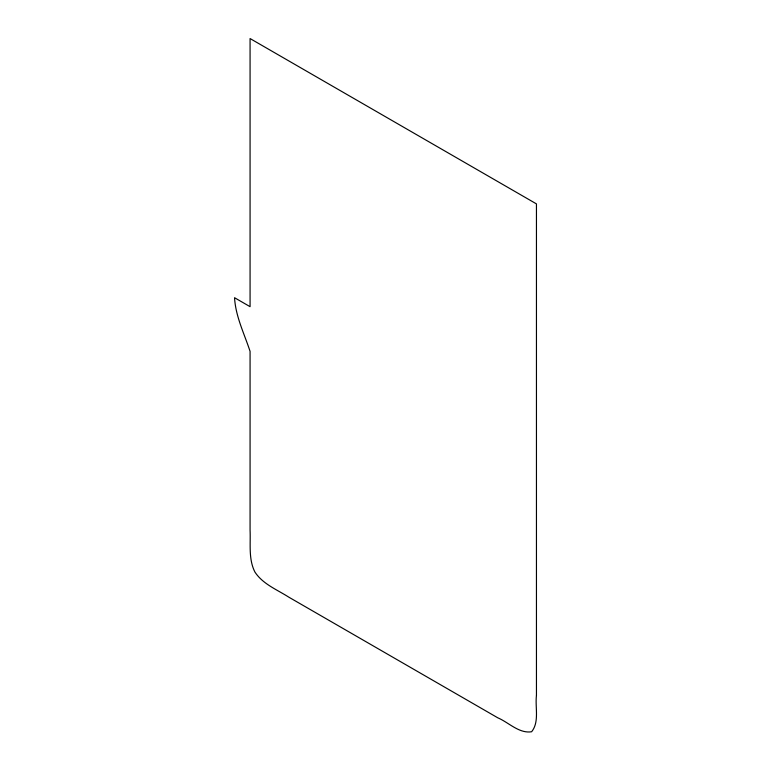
<?xml version="1.0" encoding="UTF-8"?>
<svg xmlns="http://www.w3.org/2000/svg" width="771" height="771" viewBox="0 0 771 771"><rect width="100%" height="100%" fill="white"/><g stroke="black" fill="none" stroke-linecap="round" stroke-linejoin="round"><path stroke-width="1.16" d="M536.452 695.452C534.987 707.152 539.594 721.945 531.614 731.756C519.124 733.77 508.619 722.379 497.748 717.791L288.768 597.139C277.03 589.632 262.786 584.119 254.902 572.005C248.358 559.12 250.7 544.027 250.074 530.111L250.074 351.364C244.311 333.737 235.608 316.486 234.548 297.712L250.074 306.675L250.074 38.55L536.452 203.891L536.452 695.452"/></g></svg>
